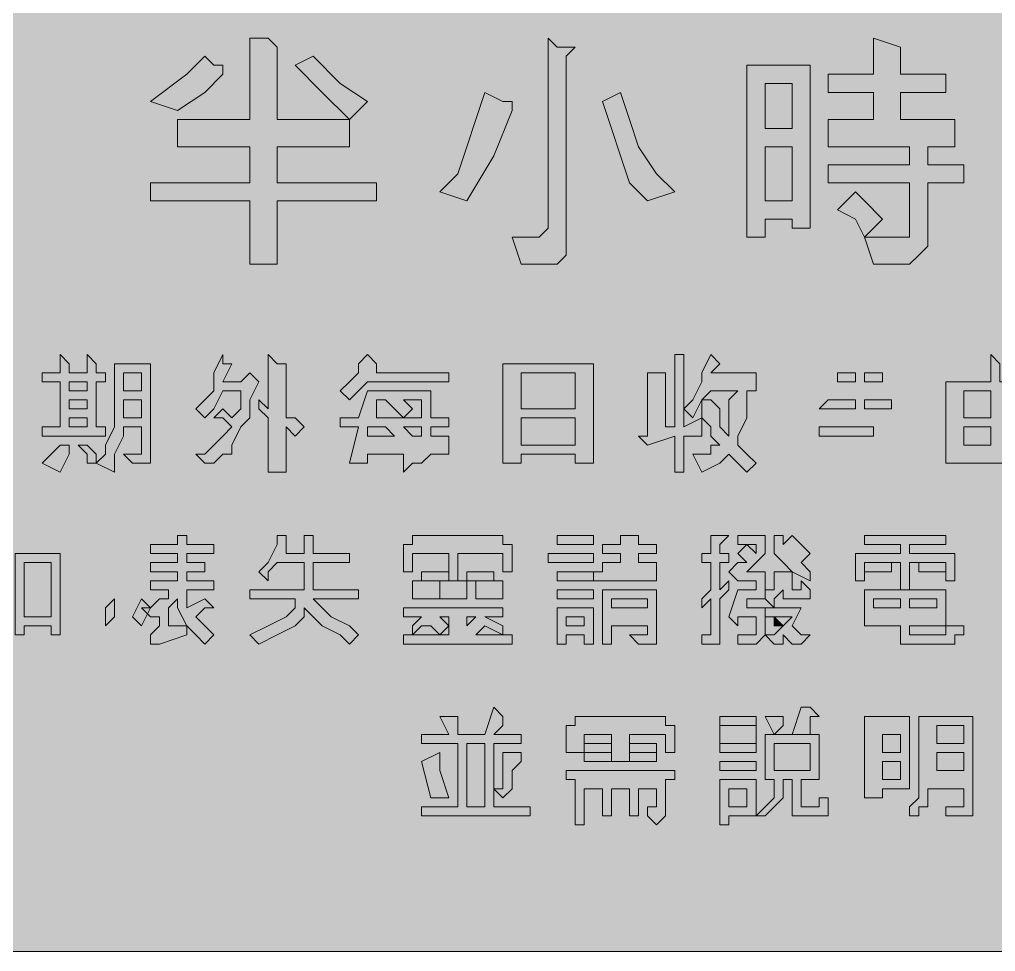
# Model space of a CAD drawing. Header units: metres. Extents: x 9 to 558, y 12 to 259.
# Drawn here: x 153.8 to 283.4, y 12.2 to 135.9 of the extents above; entities that cross this region are included whole.
import ezdxf

# ---------------------------------------------------------------- set-up
doc = ezdxf.new("R2010")
doc.units = ezdxf.units.M
doc.layers.add('FILL_BLACK_000000', color=7, linetype='Continuous', true_color=0x000000)
doc.layers.add('FILL_YELLOW_FFFF00', color=7, linetype='Continuous', true_color=0xffff00)

msp = doc.modelspace()

# ---------------------------------------------------------------- hatches: boundary and pattern name
at = {"layer": 'FILL_BLACK_000000', "true_color": 0x000000}
h = msp.add_hatch(color=7, dxfattribs=at)
h.dxf.hatch_style = 1
h.paths.add_polyline_path([(184.41, 133.44), (186.81, 133.44), (188.01, 132.24), (188.01, 122.64), (197.61, 122.64), (197.61, 119.04), (188.01, 119.04), (188.01, 114.24), (201.21, 114.24), (201.21, 111.84), (188.01, 111.84), (188.01, 103.44), (184.41, 103.44), (184.41, 111.84), (171.21, 111.84), (171.21, 114.24), (184.41, 114.24), (184.41, 119.04), (174.81, 119.04), (174.81, 122.64), (184.41, 122.64), (184.41, 133.44)])
h = msp.add_hatch(color=7, dxfattribs=at)
h.dxf.hatch_style = 1
h.paths.add_polyline_path([(226.41, 132.24), (227.61, 132.24), (226.41, 131.04), (226.41, 108.24), (226.41, 105.84), (226.41, 104.64), (225.21, 103.44), (222.81, 103.44), (220.41, 103.44), (219.21, 107.04), (221.61, 107.04), (222.81, 107.04), (224.01, 108.24), (224.01, 133.44), (225.21, 132.24), (226.41, 132.24)])
h = msp.add_hatch(color=7, dxfattribs=at)
h.dxf.hatch_style = 1
h.paths.add_polyline_path([(267.21, 126.24), (261.21, 126.24), (261.21, 128.64), (267.21, 128.64), (267.21, 133.44), (270.81, 132.24), (270.81, 131.04), (270.81, 128.64), (276.81, 128.64), (276.81, 126.24), (270.81, 126.24), (270.81, 122.64), (278.01, 122.64), (278.01, 119.04), (274.41, 119.04), (274.41, 116.64), (279.21, 116.64), (279.21, 114.24), (274.41, 114.24), (274.41, 107.04), (274.41, 105.84), (273.21, 104.64), (272.01, 103.44), (270.81, 103.44), (267.21, 103.44), (266.01, 107.04), (269.61, 107.04), (270.81, 107.04), (272.01, 107.04), (272.01, 108.24), (272.01, 114.24), (261.21, 114.24), (261.21, 116.64), (272.01, 116.64), (272.01, 119.04), (261.21, 119.04), (261.21, 122.64), (267.21, 122.64), (267.21, 126.24)])
h = msp.add_hatch(color=7, dxfattribs=at)
h.dxf.hatch_style = 1
h.paths.add_polyline_path([(180.81, 129.84), (180.81, 128.64), (178.41, 126.24), (174.81, 123.84), (171.21, 125.04), (176.01, 128.64), (178.41, 131.04), (179.61, 129.84), (180.81, 129.84)])
h = msp.add_hatch(color=7, dxfattribs=at)
h.dxf.hatch_style = 1
h.paths.add_polyline_path([(196.41, 127.44), (200.01, 125.04), (197.61, 122.64), (194.01, 126.24), (190.41, 129.84), (192.81, 131.04), (196.41, 127.44)])
h = msp.add_hatch(color=7, dxfattribs=at)
h.dxf.hatch_style = 1
h.paths.add_polyline_path([(256.41, 108.24), (256.41, 109.44), (252.81, 109.44), (252.81, 107.04), (250.41, 107.04), (250.41, 108.24), (250.41, 129.84), (258.81, 129.84), (258.81, 108.24), (256.41, 108.24)])
h.paths.add_polyline_path([(252.81, 127.44), (252.81, 121.44), (256.41, 121.44), (256.41, 127.44), (252.81, 127.44)], flags=16)
h.paths.add_polyline_path([(256.41, 119.04), (252.81, 119.04), (252.81, 111.84), (256.41, 111.84), (256.41, 119.04)], flags=16)
h = msp.add_hatch(color=7, dxfattribs=at)
h.dxf.hatch_style = 1
h.paths.add_polyline_path([(212.01, 115.44), (213.21, 119.04), (214.41, 122.64), (215.61, 126.24), (218.01, 125.04), (219.21, 125.04), (219.21, 123.84), (216.81, 117.84), (213.21, 111.84), (209.61, 113.04), (212.01, 115.44)])
h = msp.add_hatch(color=7, dxfattribs=at)
h.dxf.hatch_style = 1
h.paths.add_polyline_path([(234.81, 114.24), (233.61, 117.84), (232.41, 121.44), (231.21, 125.04), (233.61, 126.24), (234.81, 122.64), (236.01, 119.04), (238.41, 115.44), (240.81, 113.04), (237.21, 111.84), (234.81, 114.24)])
h = msp.add_hatch(color=7, dxfattribs=at)
h.dxf.hatch_style = 1
h.paths.add_polyline_path([(266.01, 111.84), (268.41, 109.44), (266.01, 107.04), (264.81, 109.44), (262.41, 110.64), (264.81, 113.04), (266.01, 111.84)])
h = msp.add_hatch(color=7, dxfattribs=at)
h.dxf.hatch_style = 1
h.paths.add_polyline_path([(160.41, 89.04), (162.81, 89.04), (162.81, 91.44), (164.01, 90.24), (164.01, 89.04), (165.21, 89.04), (165.21, 87.84), (164.01, 87.84), (164.01, 81.84), (165.21, 81.84), (165.21, 80.64), (156.81, 80.64), (156.81, 81.84), (159.21, 81.84), (159.21, 87.84), (156.81, 87.84), (156.81, 89.04), (159.21, 89.04), (159.21, 91.44), (160.41, 90.24), (160.41, 89.04)])
h.paths.add_polyline_path([(160.41, 84.24), (162.81, 84.24), (162.81, 85.44), (160.41, 85.44), (160.41, 84.24)], flags=16)
h.paths.add_polyline_path([(160.41, 83.04), (160.41, 81.84), (162.81, 81.84), (162.81, 83.04), (160.41, 83.04)], flags=16)
h.paths.add_polyline_path([(162.81, 87.84), (160.41, 87.84), (160.41, 86.64), (162.81, 86.64), (162.81, 87.84)], flags=16)
h = msp.add_hatch(color=7, dxfattribs=at)
h.dxf.hatch_style = 1
h.paths.add_polyline_path([(182.01, 90.24), (180.81, 87.84), (183.21, 87.84), (184.41, 89.04), (185.61, 87.84), (184.41, 85.44), (184.41, 83.04), (183.21, 81.84), (182.01, 79.44), (182.01, 78.24), (180.81, 78.24), (179.61, 77.04), (178.41, 77.04), (177.21, 78.24), (178.41, 78.24), (179.61, 79.44), (180.81, 80.64), (182.01, 81.84), (180.81, 83.04), (179.61, 83.04), (180.81, 84.24), (182.01, 83.04), (183.21, 84.24), (183.21, 86.64), (180.81, 86.64), (179.61, 84.24), (178.41, 83.04), (177.21, 84.24), (178.41, 85.44), (179.61, 86.64), (179.61, 89.04), (180.81, 91.44), (180.81, 90.24), (182.01, 90.24)])
h = msp.add_hatch(color=7, dxfattribs=at)
h.dxf.hatch_style = 1
h.paths.add_polyline_path([(189.21, 90.24), (189.21, 83.04), (190.41, 83.04), (191.61, 81.84), (190.41, 80.64), (189.21, 81.84), (189.21, 75.84), (186.81, 75.84), (186.81, 83.04), (185.61, 84.24), (185.61, 85.44), (186.81, 84.24), (186.81, 91.44), (188.01, 90.24), (189.21, 90.24)])
h = msp.add_hatch(color=7, dxfattribs=at)
h.dxf.hatch_style = 1
h.paths.add_polyline_path([(197.61, 87.84), (198.81, 89.04), (198.81, 90.24), (200.01, 91.44), (201.21, 90.24), (201.21, 89.04), (210.81, 89.04), (210.81, 87.84), (200.01, 87.84), (197.61, 85.44), (196.41, 86.64), (197.61, 87.84)])
h = msp.add_hatch(color=7, dxfattribs=at)
h.dxf.hatch_style = 1
h.paths.add_polyline_path([(237.21, 80.64), (237.21, 89.04), (238.41, 89.04), (239.61, 89.04), (239.61, 87.84), (239.61, 81.84), (240.81, 81.84), (240.81, 91.44), (242.01, 91.44), (242.01, 90.24), (242.01, 81.84), (244.41, 83.04), (244.41, 80.64), (242.01, 80.64), (242.01, 75.84), (240.81, 75.84), (240.81, 80.64), (237.21, 79.44), (236.01, 80.64), (237.21, 80.64)])
h = msp.add_hatch(color=7, dxfattribs=at)
h.dxf.hatch_style = 1
h.paths.add_polyline_path([(242.01, 84.24), (243.21, 85.44), (244.41, 87.84), (244.41, 89.04), (245.61, 91.44), (246.81, 90.24), (245.61, 89.04), (251.61, 89.04), (251.61, 86.64), (250.41, 86.64), (250.41, 85.44), (250.41, 83.04), (249.21, 80.64), (249.21, 79.44), (250.41, 78.24), (251.61, 77.04), (250.41, 75.84), (249.21, 77.04), (248.01, 78.24), (246.81, 77.04), (244.41, 75.84), (243.21, 78.24), (244.41, 78.24), (245.61, 78.24), (245.61, 79.44), (246.81, 79.44), (245.61, 80.64), (245.61, 81.84), (244.41, 83.04), (244.41, 85.44), (243.21, 83.04), (242.01, 84.24)])
h.paths.add_polyline_path([(245.61, 85.44), (246.81, 84.24), (246.81, 83.04), (246.81, 81.84), (248.01, 80.64), (248.01, 81.84), (248.01, 83.04), (248.01, 85.44), (249.21, 86.64), (245.61, 86.64), (244.41, 85.44), (245.61, 85.44)], flags=16)
h = msp.add_hatch(color=7, dxfattribs=at)
h.dxf.hatch_style = 1
h.paths.add_polyline_path([(290.01, 87.84), (290.01, 77.04), (287.61, 77.04), (279.21, 77.04), (276.81, 77.04), (276.81, 87.84), (282.81, 87.84), (282.81, 91.44), (284.01, 90.24), (284.01, 87.84), (290.01, 87.84)])
h.paths.add_polyline_path([(282.81, 83.04), (282.81, 86.64), (279.21, 86.64), (279.21, 83.04), (282.81, 83.04)], flags=16)
h.paths.add_polyline_path([(284.01, 83.04), (287.61, 83.04), (287.61, 86.64), (284.01, 86.64), (284.01, 83.04)], flags=16)
h.paths.add_polyline_path([(279.21, 81.84), (279.21, 79.44), (282.81, 79.44), (282.81, 81.84), (279.21, 81.84)], flags=16)
h.paths.add_polyline_path([(287.61, 81.84), (284.01, 81.84), (284.01, 79.44), (287.61, 79.44), (287.61, 81.84)], flags=16)
h = msp.add_hatch(color=7, dxfattribs=at)
h.dxf.hatch_style = 1
h.paths.add_polyline_path([(171.21, 77.04), (170.01, 77.04), (168.81, 77.04), (167.61, 78.24), (168.81, 78.24), (170.01, 78.24), (170.01, 81.84), (167.61, 81.84), (167.61, 80.64), (166.41, 78.24), (166.41, 77.04), (166.41, 75.84), (164.01, 77.04), (165.21, 78.24), (165.21, 79.44), (166.41, 81.84), (166.41, 84.24), (166.41, 90.24), (171.21, 90.24), (171.21, 78.24), (171.21, 77.04)])
h.paths.add_polyline_path([(167.61, 85.44), (167.61, 83.04), (170.01, 83.04), (170.01, 85.44), (167.61, 85.44)], flags=16)
h.paths.add_polyline_path([(170.01, 89.04), (167.61, 89.04), (167.61, 86.64), (170.01, 86.64), (170.01, 89.04)], flags=16)
h = msp.add_hatch(color=7, dxfattribs=at)
h.dxf.hatch_style = 1
h.paths.add_polyline_path([(230.01, 77.04), (227.61, 77.04), (227.61, 78.24), (220.41, 78.24), (220.41, 77.04), (218.01, 77.04), (218.01, 90.24), (230.01, 90.24), (230.01, 77.04)])
h.paths.add_polyline_path([(220.41, 83.04), (220.41, 79.44), (227.61, 79.44), (227.61, 83.04), (220.41, 83.04)], flags=16)
h.paths.add_polyline_path([(227.61, 89.04), (220.41, 89.04), (220.41, 84.24), (227.61, 84.24), (227.61, 89.04)], flags=16)
h = msp.add_hatch(color=7, dxfattribs=at)
h.dxf.hatch_style = 1
h.paths.add_polyline_path([(264.81, 89.04), (264.81, 87.84), (262.41, 87.84), (262.41, 89.04), (264.81, 89.04)])
h = msp.add_hatch(color=7, dxfattribs=at)
h.dxf.hatch_style = 1
h.paths.add_polyline_path([(268.41, 89.04), (268.41, 87.84), (266.01, 87.84), (266.01, 89.04), (268.41, 89.04)])
h = msp.add_hatch(color=7, dxfattribs=at)
h.dxf.hatch_style = 1
h.paths.add_polyline_path([(196.41, 83.04), (198.81, 83.04), (200.01, 86.64), (208.41, 86.64), (208.41, 83.04), (210.81, 83.04), (210.81, 81.84), (208.41, 81.84), (208.41, 80.64), (210.81, 80.64), (210.81, 78.24), (208.41, 78.24), (207.21, 77.04), (206.01, 77.04), (204.81, 75.84), (204.81, 78.24), (200.01, 78.24), (200.01, 77.04), (197.61, 77.04), (198.81, 81.84), (196.41, 81.84), (196.41, 83.04)])
h.paths.add_polyline_path([(207.21, 85.44), (204.81, 85.44), (206.01, 84.24), (204.81, 83.04), (207.21, 83.04), (207.21, 85.44)], flags=16)
h.paths.add_polyline_path([(203.61, 84.24), (202.41, 85.44), (201.21, 85.44), (201.21, 83.04), (204.81, 83.04), (203.61, 84.24)], flags=16)
h.paths.add_polyline_path([(207.21, 80.64), (207.21, 81.84), (204.81, 81.84), (206.01, 80.64), (207.21, 80.64)], flags=16)
h.paths.add_polyline_path([(200.01, 81.84), (200.01, 80.64), (203.61, 80.64), (202.41, 81.84), (200.01, 81.84)], flags=16)
h = msp.add_hatch(color=7, dxfattribs=at)
h.dxf.hatch_style = 1
h.paths.add_polyline_path([(261.21, 85.44), (264.81, 85.44), (264.81, 84.24), (260.01, 84.24), (261.21, 85.44)])
h = msp.add_hatch(color=7, dxfattribs=at)
h.dxf.hatch_style = 1
h.paths.add_polyline_path([(269.61, 85.44), (269.61, 84.24), (268.41, 84.24), (266.01, 84.24), (266.01, 85.44), (269.61, 85.44)])
h = msp.add_hatch(color=7, dxfattribs=at)
h.dxf.hatch_style = 1
h.paths.add_polyline_path([(260.01, 81.84), (267.21, 81.84), (267.21, 80.64), (260.01, 80.64), (260.01, 81.84)])
h = msp.add_hatch(color=7, dxfattribs=at)
h.dxf.hatch_style = 1
h.paths.add_polyline_path([(158.01, 78.24), (159.21, 79.44), (160.41, 79.44), (160.41, 78.24), (159.21, 75.84), (156.81, 77.04), (158.01, 78.24)])
h = msp.add_hatch(color=7, dxfattribs=at)
h.dxf.hatch_style = 1
h.paths.add_polyline_path([(164.01, 78.24), (164.01, 77.04), (162.81, 77.04), (162.81, 78.24), (161.61, 79.44), (162.81, 79.44), (164.01, 78.24)])
h = msp.add_hatch(color=7, dxfattribs=at)
h.dxf.hatch_style = 1
h.paths.add_polyline_path([(172.41, 53.04), (171.21, 53.04), (171.21, 54.24), (172.41, 55.44), (172.41, 56.64), (171.21, 56.64), (170.01, 57.84), (171.21, 57.84), (172.41, 59.04), (173.61, 59.04), (173.61, 60.24), (171.21, 60.24), (171.21, 61.44), (174.81, 61.44), (174.81, 62.64), (171.21, 62.64), (171.21, 63.84), (174.81, 63.84), (174.81, 65.04), (171.21, 65.04), (171.21, 66.24), (174.81, 66.24), (174.81, 67.44), (176.01, 67.44), (176.01, 66.24), (179.61, 66.24), (179.61, 65.04), (176.01, 65.04), (176.01, 63.84), (178.41, 63.84), (178.41, 62.64), (176.01, 62.64), (176.01, 61.44), (179.61, 61.44), (179.61, 60.24), (176.01, 60.24), (176.01, 59.04), (176.01, 57.84), (178.41, 59.04), (179.61, 57.84), (178.41, 57.84), (177.21, 56.64), (178.41, 55.44), (179.61, 54.24), (178.41, 53.04), (177.21, 54.24), (176.01, 55.44), (176.01, 54.24), (172.41, 53.04)])
h.paths.add_polyline_path([(174.81, 57.84), (174.81, 59.04), (173.61, 57.84), (173.61, 55.44), (176.01, 55.44), (174.81, 57.84)], flags=16)
h = msp.add_hatch(color=7, dxfattribs=at)
h.dxf.hatch_style = 1
h.paths.add_polyline_path([(191.61, 65.04), (191.61, 67.44), (192.81, 67.44), (192.81, 66.24), (192.81, 65.04), (197.61, 65.04), (197.61, 63.84), (192.81, 63.84), (192.81, 60.24), (198.81, 60.24), (198.81, 59.04), (192.81, 59.04), (194.01, 57.84), (195.21, 56.64), (197.61, 55.44), (198.81, 54.24), (197.61, 53.04), (196.41, 54.24), (194.01, 55.44), (192.81, 56.64), (191.61, 57.84), (191.61, 56.64), (190.41, 55.44), (188.01, 54.24), (185.61, 53.04), (184.41, 54.24), (186.81, 55.44), (189.21, 56.64), (190.41, 57.84), (190.41, 59.04), (184.41, 59.04), (184.41, 60.24), (191.61, 60.24), (191.61, 63.84), (188.01, 63.84), (186.81, 62.64), (186.81, 61.44), (185.61, 62.64), (186.81, 63.84), (188.01, 66.24), (188.01, 67.44), (189.21, 67.44), (189.21, 66.24), (189.21, 65.04), (191.61, 65.04)])
h = msp.add_hatch(color=7, dxfattribs=at)
h.dxf.hatch_style = 1
h.paths.add_polyline_path([(218.01, 67.44), (218.01, 66.24), (219.21, 66.24), (219.21, 62.64), (218.01, 62.64), (218.01, 65.04), (212.01, 65.04), (212.01, 61.44), (210.81, 61.44), (210.81, 65.04), (206.01, 65.04), (206.01, 62.64), (204.81, 62.64), (204.81, 66.24), (206.01, 66.24), (206.01, 67.44), (218.01, 67.44)])
h = msp.add_hatch(color=7, dxfattribs=at)
h.dxf.hatch_style = 1
h.paths.add_polyline_path([(230.01, 67.44), (230.01, 66.24), (225.21, 66.24), (225.21, 67.44), (230.01, 67.44)])
h = msp.add_hatch(color=7, dxfattribs=at)
h.dxf.hatch_style = 1
h.paths.add_polyline_path([(233.61, 63.84), (233.61, 65.04), (231.21, 65.04), (231.21, 66.24), (233.61, 66.24), (233.61, 67.44), (234.81, 67.44), (236.01, 67.44), (236.01, 66.24), (238.41, 66.24), (238.41, 65.04), (236.01, 65.04), (236.01, 63.84), (238.41, 63.84), (238.41, 62.64), (238.41, 61.44), (230.01, 61.44), (230.01, 62.64), (231.21, 62.64), (231.21, 63.84), (233.61, 63.84)])
h = msp.add_hatch(color=7, dxfattribs=at)
h.dxf.hatch_style = 1
h.paths.add_polyline_path([(246.81, 67.44), (248.01, 67.44), (246.81, 66.24), (246.81, 65.04), (248.01, 65.04), (248.01, 63.84), (246.81, 63.84), (246.81, 60.24), (248.01, 61.44), (248.01, 60.24), (246.81, 59.04), (246.81, 54.24), (246.81, 53.04), (245.61, 53.04), (244.41, 53.04), (244.41, 54.24), (245.61, 54.24), (245.61, 55.44), (245.61, 59.04), (244.41, 57.84), (244.41, 59.04), (245.61, 60.24), (245.61, 63.84), (244.41, 63.84), (244.41, 65.04), (245.61, 65.04), (245.61, 67.44), (246.81, 67.44)])
h = msp.add_hatch(color=7, dxfattribs=at)
h.dxf.hatch_style = 1
h.paths.add_polyline_path([(249.21, 67.44), (252.81, 67.44), (252.81, 66.24), (252.81, 65.04), (251.61, 63.84), (250.41, 62.64), (252.81, 62.64), (252.81, 59.04), (250.41, 59.04), (250.41, 57.84), (252.81, 57.84), (252.81, 55.44), (252.81, 54.24), (251.61, 53.04), (250.41, 53.04), (249.21, 53.04), (249.21, 54.24), (250.41, 54.24), (251.61, 54.24), (251.61, 55.44), (251.61, 56.64), (249.21, 56.64), (249.21, 55.44), (248.01, 56.64), (249.21, 60.24), (251.61, 60.24), (251.61, 61.44), (249.21, 61.44), (248.01, 62.64), (249.21, 63.84), (250.41, 63.84), (249.21, 65.04), (250.41, 66.24), (249.21, 66.24), (249.21, 67.44)])
h.paths.add_polyline_path([(251.61, 65.04), (251.61, 66.24), (250.41, 66.24), (251.61, 65.04)], flags=16)
h = msp.add_hatch(color=7, dxfattribs=at)
h.dxf.hatch_style = 1
h.paths.add_polyline_path([(257.61, 63.84), (258.81, 62.64), (258.81, 61.44), (256.41, 62.64), (255.21, 63.84), (254.01, 65.04), (254.01, 67.44), (255.21, 67.44), (255.21, 66.24), (256.41, 67.44), (257.61, 66.24), (258.81, 65.04), (257.61, 63.84)])
h = msp.add_hatch(color=7, dxfattribs=at)
h.dxf.hatch_style = 1
h.paths.add_polyline_path([(276.81, 67.44), (276.81, 66.24), (272.01, 66.24), (272.01, 65.04), (278.01, 65.04), (278.01, 61.44), (276.81, 61.44), (276.81, 63.84), (272.01, 63.84), (272.01, 60.24), (270.81, 60.24), (270.81, 63.84), (266.01, 63.84), (266.01, 61.44), (264.81, 61.44), (264.81, 65.04), (270.81, 65.04), (270.81, 66.24), (266.01, 66.24), (266.01, 67.44), (276.81, 67.44)])
h = msp.add_hatch(color=7, dxfattribs=at)
h.dxf.hatch_style = 1
h.paths.add_polyline_path([(159.21, 65.04), (159.21, 54.24), (158.01, 54.24), (158.01, 55.44), (154.41, 55.44), (154.41, 54.24), (153.21, 54.24), (153.21, 65.04), (159.21, 65.04)])
h.paths.add_polyline_path([(158.01, 63.84), (154.41, 63.84), (154.41, 56.64), (158.01, 56.64), (158.01, 63.84)], flags=16)
h = msp.add_hatch(color=7, dxfattribs=at)
h.dxf.hatch_style = 1
h.paths.add_polyline_path([(230.01, 65.04), (230.01, 63.84), (224.01, 63.84), (224.01, 65.04), (230.01, 65.04)])
h = msp.add_hatch(color=7, dxfattribs=at)
h.dxf.hatch_style = 1
h.paths.add_polyline_path([(269.61, 63.84), (269.61, 62.64), (266.01, 62.64), (266.01, 63.84), (269.61, 63.84)])
h = msp.add_hatch(color=7, dxfattribs=at)
h.dxf.hatch_style = 1
h.paths.add_polyline_path([(276.81, 63.84), (276.81, 62.64), (273.21, 62.64), (273.21, 63.84), (276.81, 63.84)])
h = msp.add_hatch(color=7, dxfattribs=at)
h.dxf.hatch_style = 1
h.paths.add_polyline_path([(210.81, 62.64), (210.81, 61.44), (207.21, 61.44), (207.21, 62.64), (210.81, 62.64)])
h = msp.add_hatch(color=7, dxfattribs=at)
h.dxf.hatch_style = 1
h.paths.add_polyline_path([(216.81, 62.64), (216.81, 61.44), (213.21, 61.44), (213.21, 62.64), (216.81, 62.64)])
h = msp.add_hatch(color=7, dxfattribs=at)
h.dxf.hatch_style = 1
h.paths.add_polyline_path([(230.01, 62.64), (230.01, 61.44), (225.21, 61.44), (225.21, 62.64), (230.01, 62.64)])
h = msp.add_hatch(color=7, dxfattribs=at)
h.dxf.hatch_style = 1
h.paths.add_polyline_path([(254.01, 57.84), (252.81, 59.04), (252.81, 60.24), (254.01, 60.24), (254.01, 61.44), (254.01, 62.64), (256.41, 62.64), (256.41, 60.24), (257.61, 60.24), (257.61, 61.44), (258.81, 60.24), (258.81, 59.04), (257.61, 59.04), (256.41, 59.04), (255.21, 59.04), (255.21, 60.24), (254.01, 59.04), (254.01, 57.84)])
h = msp.add_hatch(color=7, dxfattribs=at)
h.dxf.hatch_style = 1
h.paths.add_polyline_path([(209.61, 61.44), (209.61, 59.04), (206.01, 59.04), (206.01, 61.44), (209.61, 61.44)])
h = msp.add_hatch(color=7, dxfattribs=at)
h.dxf.hatch_style = 1
h.paths.add_polyline_path([(213.21, 61.44), (213.21, 59.04), (209.61, 59.04), (209.61, 61.44), (213.21, 61.44)])
h = msp.add_hatch(color=7, dxfattribs=at)
h.dxf.hatch_style = 1
h.paths.add_polyline_path([(218.01, 61.44), (218.01, 59.04), (214.41, 59.04), (214.41, 61.44), (218.01, 61.44)])
h = msp.add_hatch(color=7, dxfattribs=at)
h.dxf.hatch_style = 1
h.paths.add_polyline_path([(230.01, 60.24), (230.01, 59.04), (225.21, 59.04), (225.21, 60.24), (230.01, 60.24)])
h = msp.add_hatch(color=7, dxfattribs=at)
h.dxf.hatch_style = 1
h.paths.add_polyline_path([(238.41, 60.24), (238.41, 54.24), (238.41, 53.04), (237.21, 53.04), (236.01, 53.04), (234.81, 54.24), (236.01, 54.24), (237.21, 54.24), (237.21, 55.44), (232.41, 55.44), (232.41, 53.04), (231.21, 53.04), (231.21, 60.24), (238.41, 60.24)])
h.paths.add_polyline_path([(237.21, 59.04), (232.41, 59.04), (232.41, 57.84), (237.21, 57.84), (237.21, 59.04)], flags=16)
h = msp.add_hatch(color=7, dxfattribs=at)
h.dxf.hatch_style = 1
h.paths.add_polyline_path([(278.01, 54.24), (278.01, 53.04), (276.81, 53.04), (272.01, 53.04), (270.81, 53.04), (270.81, 54.24), (270.81, 55.44), (266.01, 55.44), (266.01, 60.24), (276.81, 60.24), (276.81, 55.44), (278.01, 55.44), (279.21, 55.44), (279.21, 54.24), (278.01, 54.24)])
h.paths.add_polyline_path([(272.01, 55.44), (272.01, 54.24), (273.21, 54.24), (276.81, 54.24), (276.81, 55.44), (272.01, 55.44)], flags=16)
h.paths.add_polyline_path([(272.01, 59.04), (272.01, 57.84), (275.61, 57.84), (275.61, 59.04), (272.01, 59.04)], flags=16)
h.paths.add_polyline_path([(270.81, 59.04), (267.21, 59.04), (267.21, 57.84), (270.81, 57.84), (270.81, 59.04)], flags=16)
h = msp.add_hatch(color=7, dxfattribs=at)
h.dxf.hatch_style = 1
h.paths.add_polyline_path([(166.41, 57.84), (166.41, 56.64), (165.21, 55.44), (165.21, 56.64), (165.21, 57.84), (166.41, 59.04), (166.41, 57.84)])
h = msp.add_hatch(color=7, dxfattribs=at)
h.dxf.hatch_style = 1
h.paths.add_polyline_path([(170.01, 59.04), (171.21, 57.84), (170.01, 55.44), (168.81, 56.64), (170.01, 59.04)])
h = msp.add_hatch(color=7, dxfattribs=at)
h.dxf.hatch_style = 1
h.paths.add_polyline_path([(215.61, 56.64), (218.01, 55.44), (218.01, 54.24), (219.21, 54.24), (219.21, 53.04), (204.81, 53.04), (204.81, 54.24), (206.01, 54.24), (206.01, 55.44), (207.21, 56.64), (204.81, 56.64), (204.81, 57.84), (218.01, 57.84), (218.01, 56.64), (216.81, 56.64), (215.61, 56.64)])
h.paths.add_polyline_path([(215.61, 55.44), (214.41, 54.24), (218.01, 54.24), (215.61, 55.44)], flags=16)
h.paths.add_polyline_path([(209.61, 54.24), (208.41, 55.44), (207.21, 55.44), (206.01, 54.24), (209.61, 54.24)], flags=16)
h.paths.add_polyline_path([(210.81, 54.24), (210.81, 55.44), (209.61, 54.24), (210.81, 54.24)], flags=16)
h.paths.add_polyline_path([(210.81, 56.64), (209.61, 56.64), (210.81, 55.44), (210.81, 56.64)], flags=16)
h.paths.add_polyline_path([(213.21, 55.44), (214.41, 56.64), (213.21, 56.64), (213.21, 55.44)], flags=16)
h = msp.add_hatch(color=7, dxfattribs=at)
h.dxf.hatch_style = 1
h.paths.add_polyline_path([(230.01, 57.84), (230.01, 53.04), (228.81, 53.04), (228.81, 54.24), (226.41, 54.24), (226.41, 53.04), (225.21, 53.04), (225.21, 57.84), (230.01, 57.84)])
h.paths.add_polyline_path([(228.81, 56.64), (226.41, 56.64), (226.41, 55.44), (228.81, 55.44), (228.81, 56.64)], flags=16)
h = msp.add_hatch(color=7, dxfattribs=at)
h.dxf.hatch_style = 1
h.paths.add_polyline_path([(256.41, 55.44), (257.61, 54.24), (258.81, 54.24), (257.61, 53.04), (256.41, 53.04), (255.21, 54.24), (255.21, 53.04), (254.01, 53.04), (252.81, 54.24), (254.01, 54.24), (255.21, 55.44), (256.41, 56.64), (254.01, 56.64), (252.81, 56.64), (252.81, 57.84), (257.61, 57.84), (256.41, 55.44)])
h = msp.add_hatch(color=7, dxfattribs=at)
h.dxf.hatch_style = 1
h.paths.add_polyline_path([(254.01, 56.64), (255.21, 55.44), (254.01, 55.44), (254.01, 56.64)])
h = msp.add_hatch(color=7, dxfattribs=at)
h.dxf.hatch_style = 1
h.paths.add_polyline_path([(209.61, 43.44), (210.81, 43.44), (212.01, 43.44), (212.01, 42.24), (212.01, 41.04), (215.61, 41.04), (216.81, 44.64), (218.01, 43.44), (218.01, 42.24), (216.81, 41.04), (220.41, 41.04), (220.41, 39.84), (216.81, 39.84), (216.81, 31.44), (221.61, 31.44), (221.61, 30.24), (207.21, 30.24), (207.21, 31.44), (212.01, 31.44), (212.01, 39.84), (207.21, 39.84), (207.21, 41.04), (210.81, 41.04), (209.61, 43.44)])
h.paths.add_polyline_path([(215.61, 39.84), (213.21, 39.84), (213.21, 31.44), (215.61, 31.44), (215.61, 39.84)], flags=16)
h = msp.add_hatch(color=7, dxfattribs=at)
h.dxf.hatch_style = 1
h.paths.add_polyline_path([(257.61, 44.64), (258.81, 44.64), (260.01, 43.44), (258.81, 43.44), (258.81, 41.04), (256.41, 41.04), (257.61, 44.64)])
h = msp.add_hatch(color=7, dxfattribs=at)
h.dxf.hatch_style = 1
h.paths.add_polyline_path([(239.61, 43.44), (239.61, 42.24), (240.81, 42.24), (240.81, 38.64), (239.61, 38.64), (239.61, 41.04), (234.81, 41.04), (234.81, 37.44), (232.41, 37.44), (232.41, 41.04), (228.81, 41.04), (228.81, 38.64), (226.41, 38.64), (226.41, 42.24), (227.61, 42.24), (227.61, 43.44), (239.61, 43.44)])
h = msp.add_hatch(color=7, dxfattribs=at)
h.dxf.hatch_style = 1
h.paths.add_polyline_path([(251.61, 43.44), (251.61, 42.24), (246.81, 42.24), (246.81, 43.44), (251.61, 43.44)])
h = msp.add_hatch(color=7, dxfattribs=at)
h.dxf.hatch_style = 1
h.paths.add_polyline_path([(252.81, 43.44), (254.01, 43.44), (255.21, 43.44), (255.21, 42.24), (254.01, 41.04), (252.81, 43.44)])
h = msp.add_hatch(color=7, dxfattribs=at)
h.dxf.hatch_style = 1
h.paths.add_polyline_path([(270.81, 33.84), (268.41, 33.84), (268.41, 32.64), (266.01, 32.64), (266.01, 43.44), (272.01, 43.44), (272.01, 33.84), (270.81, 33.84)])
h.paths.add_polyline_path([(268.41, 41.04), (268.41, 38.64), (270.81, 38.64), (270.81, 41.04), (268.41, 41.04)], flags=16)
h.paths.add_polyline_path([(270.81, 37.44), (268.41, 37.44), (268.41, 35.04), (270.81, 35.04), (270.81, 37.44)], flags=16)
h = msp.add_hatch(color=7, dxfattribs=at)
h.dxf.hatch_style = 1
h.paths.add_polyline_path([(280.41, 30.24), (279.21, 30.24), (276.81, 30.24), (276.81, 31.44), (278.01, 31.44), (279.21, 31.44), (279.21, 32.64), (279.21, 33.84), (274.41, 33.84), (274.41, 32.64), (274.41, 31.44), (273.21, 31.44), (273.21, 30.24), (272.01, 30.24), (272.01, 31.44), (273.21, 32.64), (273.21, 35.04), (273.21, 36.24), (273.21, 43.44), (280.41, 43.44), (280.41, 31.44), (280.41, 30.24)])
h.paths.add_polyline_path([(275.61, 42.24), (275.61, 39.84), (279.21, 39.84), (279.21, 42.24), (275.61, 42.24)], flags=16)
h.paths.add_polyline_path([(279.21, 38.64), (275.61, 38.64), (275.61, 36.24), (279.21, 36.24), (279.21, 38.64)], flags=16)
h = msp.add_hatch(color=7, dxfattribs=at)
h.dxf.hatch_style = 1
h.paths.add_polyline_path([(251.61, 42.24), (251.61, 39.84), (246.81, 39.84), (246.81, 42.24), (251.61, 42.24)])
h = msp.add_hatch(color=7, dxfattribs=at)
h.dxf.hatch_style = 1
h.paths.add_polyline_path([(260.01, 41.04), (260.01, 35.04), (257.61, 35.04), (257.61, 32.64), (257.61, 31.44), (258.81, 31.44), (260.01, 31.44), (260.01, 32.64), (261.21, 32.64), (261.21, 31.44), (261.21, 30.24), (260.01, 30.24), (258.81, 30.24), (257.61, 30.24), (256.41, 30.24), (256.41, 31.44), (256.41, 32.64), (256.41, 35.04), (255.21, 35.04), (255.21, 33.84), (255.21, 32.64), (254.01, 31.44), (252.81, 30.24), (251.61, 30.24), (252.81, 31.44), (254.01, 32.64), (254.01, 33.84), (254.01, 35.04), (252.81, 35.04), (252.81, 41.04), (260.01, 41.04)])
h.paths.add_polyline_path([(258.81, 39.84), (254.01, 39.84), (254.01, 36.24), (258.81, 36.24), (258.81, 39.84)], flags=16)
h = msp.add_hatch(color=7, dxfattribs=at)
h.dxf.hatch_style = 1
h.paths.add_polyline_path([(232.41, 39.84), (232.41, 38.64), (228.81, 38.64), (228.81, 39.84), (232.41, 39.84)])
h = msp.add_hatch(color=7, dxfattribs=at)
h.dxf.hatch_style = 1
h.paths.add_polyline_path([(238.41, 39.84), (238.41, 38.64), (234.81, 38.64), (234.81, 39.84), (238.41, 39.84)])
h = msp.add_hatch(color=7, dxfattribs=at)
h.dxf.hatch_style = 1
h.paths.add_polyline_path([(251.61, 39.84), (251.61, 38.64), (246.81, 38.64), (246.81, 39.84), (251.61, 39.84)])
h = msp.add_hatch(color=7, dxfattribs=at)
h.dxf.hatch_style = 1
h.paths.add_polyline_path([(209.61, 36.24), (210.81, 32.64), (208.41, 32.64), (207.21, 37.44), (209.61, 38.64), (209.61, 36.24)])
h = msp.add_hatch(color=7, dxfattribs=at)
h.dxf.hatch_style = 1
h.paths.add_polyline_path([(218.01, 33.84), (218.01, 35.04), (218.01, 36.24), (218.01, 38.64), (220.41, 38.64), (220.41, 37.44), (219.21, 36.24), (219.21, 35.04), (219.21, 33.84), (218.01, 32.64), (216.81, 33.84), (218.01, 33.84)])
h = msp.add_hatch(color=7, dxfattribs=at)
h.dxf.hatch_style = 1
h.paths.add_polyline_path([(232.41, 38.64), (232.41, 37.44), (228.81, 37.44), (228.81, 38.64), (232.41, 38.64)])
h = msp.add_hatch(color=7, dxfattribs=at)
h.dxf.hatch_style = 1
h.paths.add_polyline_path([(238.41, 38.64), (238.41, 37.44), (234.81, 37.44), (234.81, 38.64), (238.41, 38.64)])
h = msp.add_hatch(color=7, dxfattribs=at)
h.dxf.hatch_style = 1
h.paths.add_polyline_path([(251.61, 37.44), (251.61, 36.24), (246.81, 36.24), (246.81, 37.44), (251.61, 37.44)])
h = msp.add_hatch(color=7, dxfattribs=at)
h.dxf.hatch_style = 1
h.paths.add_polyline_path([(226.41, 36.24), (240.81, 36.24), (240.81, 35.04), (239.61, 35.04), (239.61, 31.44), (239.61, 30.24), (238.41, 29.04), (237.21, 30.24), (237.21, 31.44), (238.41, 31.44), (238.41, 33.84), (236.01, 33.84), (236.01, 30.24), (234.81, 30.24), (234.81, 33.84), (232.41, 33.84), (232.41, 30.24), (231.21, 30.24), (231.21, 33.84), (228.81, 33.84), (228.81, 29.04), (227.61, 29.04), (227.61, 35.04), (226.41, 35.04), (226.41, 36.24)])
h = msp.add_hatch(color=7, dxfattribs=at)
h.dxf.hatch_style = 1
h.paths.add_polyline_path([(251.61, 35.04), (251.61, 30.24), (250.41, 30.24), (248.01, 30.24), (248.01, 29.04), (246.81, 29.04), (246.81, 35.04), (251.61, 35.04)])
h.paths.add_polyline_path([(250.41, 33.84), (248.01, 33.84), (248.01, 31.44), (250.41, 31.44), (250.41, 33.84)], flags=16)
at = {"layer": 'FILL_YELLOW_FFFF00', "true_color": 0xffff00}
h = msp.add_hatch(color=7, dxfattribs=at)
h.dxf.hatch_style = 1
h.paths.add_polyline_path([(552.02, 259.42), (553.41, 259.29), (554.8, 258.93), (556.41, 258.24), (557.1, 256.63), (557.46, 255.24), (557.59, 253.85), (557.61, 252.24), (557.61, 19.44), (557.61, 15.84), (557.01, 15.09), (556.6, 14.32), (556.41, 13.44), (554.8, 12.75), (553.41, 12.39), (552.02, 12.26), (550.41, 12.24), (16.41, 12.24), (14.01, 12.24), (13.13, 12.43), (12.36, 12.84), (11.61, 13.44), (10.22, 15.05), (9.8, 15.76), (9.51, 16.44), (9.25, 17.83), (9.21, 19.44), (9.21, 252.24), (9.21, 255.84), (9.61, 255.89), (9.92, 256.05), (10.41, 256.59), (10.9, 257.36), (11.61, 258.24), (12.36, 258.84), (13.13, 259.25), (14.01, 259.44), (16.41, 259.44), (550.41, 259.44), (552.02, 259.42)])

# ---------------------------------------------------------------- linework, layer by layer
at = {"layer": 'FILL_BLACK_000000', "lineweight": 0, "true_color": 0x000000}
for points in [[(184.41, 133.44), (186.81, 133.44), (188.01, 132.24), (188.01, 122.64), (197.61, 122.64), (197.61, 119.04), (188.01, 119.04), (188.01, 114.24), (201.21, 114.24), (201.21, 111.84), (188.01, 111.84), (188.01, 103.44), (184.41, 103.44), (184.41, 111.84), (171.21, 111.84), (171.21, 114.24), (184.41, 114.24), (184.41, 119.04), (174.81, 119.04), (174.81, 122.64), (184.41, 122.64)], [(226.41, 132.24), (227.61, 132.24), (226.41, 131.04), (226.41, 108.24), (226.41, 105.84), (226.41, 104.64), (225.21, 103.44), (222.81, 103.44), (220.41, 103.44), (219.21, 107.04), (221.61, 107.04), (222.81, 107.04), (224.01, 108.24), (224.01, 133.44), (225.21, 132.24)], [(267.21, 126.24), (261.21, 126.24), (261.21, 128.64), (267.21, 128.64), (267.21, 133.44), (270.81, 132.24), (270.81, 131.04), (270.81, 128.64), (276.81, 128.64), (276.81, 126.24), (270.81, 126.24), (270.81, 122.64), (278.01, 122.64), (278.01, 119.04), (274.41, 119.04), (274.41, 116.64), (279.21, 116.64), (279.21, 114.24), (274.41, 114.24), (274.41, 107.04), (274.41, 105.84), (273.21, 104.64), (272.01, 103.44), (270.81, 103.44), (267.21, 103.44), (266.01, 107.04), (269.61, 107.04), (270.81, 107.04), (272.01, 107.04), (272.01, 108.24), (272.01, 114.24), (261.21, 114.24), (261.21, 116.64), (272.01, 116.64), (272.01, 119.04), (261.21, 119.04), (261.21, 122.64), (267.21, 122.64)], [(180.81, 129.84), (180.81, 128.64), (178.41, 126.24), (174.81, 123.84), (171.21, 125.04), (176.01, 128.64), (178.41, 131.04), (179.61, 129.84)], [(196.41, 127.44), (200.01, 125.04), (197.61, 122.64), (194.01, 126.24), (190.41, 129.84), (192.81, 131.04)], [(256.41, 108.24), (256.41, 109.44), (252.81, 109.44), (252.81, 107.04), (250.41, 107.04), (250.41, 108.24), (250.41, 129.84), (258.81, 129.84), (258.81, 108.24)], [(252.81, 127.44), (252.81, 121.44), (256.41, 121.44), (256.41, 127.44)], [(212.01, 115.44), (213.21, 119.04), (214.41, 122.64), (215.61, 126.24), (218.01, 125.04), (219.21, 125.04), (219.21, 123.84), (216.81, 117.84), (213.21, 111.84), (209.61, 113.04)], [(234.81, 114.24), (233.61, 117.84), (232.41, 121.44), (231.21, 125.04), (233.61, 126.24), (234.81, 122.64), (236.01, 119.04), (238.41, 115.44), (240.81, 113.04), (237.21, 111.84)], [(256.41, 119.04), (252.81, 119.04), (252.81, 111.84), (256.41, 111.84)], [(266.01, 111.84), (268.41, 109.44), (266.01, 107.04), (264.81, 109.44), (262.41, 110.64), (264.81, 113.04)], [(160.41, 89.04), (162.81, 89.04), (162.81, 91.44), (164.01, 90.24), (164.01, 89.04), (165.21, 89.04), (165.21, 87.84), (164.01, 87.84), (164.01, 81.84), (165.21, 81.84), (165.21, 80.64), (156.81, 80.64), (156.81, 81.84), (159.21, 81.84), (159.21, 87.84), (156.81, 87.84), (156.81, 89.04), (159.21, 89.04), (159.21, 91.44), (160.41, 90.24)], [(182.01, 90.24), (180.81, 87.84), (183.21, 87.84), (184.41, 89.04), (185.61, 87.84), (184.41, 85.44), (184.41, 83.04), (183.21, 81.84), (182.01, 79.44), (182.01, 78.24), (180.81, 78.24), (179.61, 77.04), (178.41, 77.04), (177.21, 78.24), (178.41, 78.24), (179.61, 79.44), (180.81, 80.64), (182.01, 81.84), (180.81, 83.04), (179.61, 83.04), (180.81, 84.24), (182.01, 83.04), (183.21, 84.24), (183.21, 86.64), (180.81, 86.64), (179.61, 84.24), (178.41, 83.04), (177.21, 84.24), (178.41, 85.44), (179.61, 86.64), (179.61, 89.04), (180.81, 91.44), (180.81, 90.24)], [(189.21, 90.24), (189.21, 83.04), (190.41, 83.04), (191.61, 81.84), (190.41, 80.64), (189.21, 81.84), (189.21, 75.84), (186.81, 75.84), (186.81, 83.04), (185.61, 84.24), (185.61, 85.44), (186.81, 84.24), (186.81, 91.44), (188.01, 90.24)], [(197.61, 87.84), (198.81, 89.04), (198.81, 90.24), (200.01, 91.44), (201.21, 90.24), (201.21, 89.04), (210.81, 89.04), (210.81, 87.84), (200.01, 87.84), (197.61, 85.44), (196.41, 86.64)], [(237.21, 80.64), (237.21, 89.04), (238.41, 89.04), (239.61, 89.04), (239.61, 87.84), (239.61, 81.84), (240.81, 81.84), (240.81, 91.44), (242.01, 91.44), (242.01, 90.24), (242.01, 81.84), (244.41, 83.04), (244.41, 80.64), (242.01, 80.64), (242.01, 75.84), (240.81, 75.84), (240.81, 80.64), (237.21, 79.44), (236.01, 80.64)], [(242.01, 84.24), (243.21, 85.44), (244.41, 87.84), (244.41, 89.04), (245.61, 91.44), (246.81, 90.24), (245.61, 89.04), (251.61, 89.04), (251.61, 86.64), (250.41, 86.64), (250.41, 85.44), (250.41, 83.04), (249.21, 80.64), (249.21, 79.44), (250.41, 78.24), (251.61, 77.04), (250.41, 75.84), (249.21, 77.04), (248.01, 78.24), (246.81, 77.04), (244.41, 75.84), (243.21, 78.24), (244.41, 78.24), (245.61, 78.24), (245.61, 79.44), (246.81, 79.44), (245.61, 80.64), (245.61, 81.84), (244.41, 83.04), (244.41, 85.44), (243.21, 83.04)], [(290.01, 87.84), (290.01, 77.04), (287.61, 77.04), (279.21, 77.04), (276.81, 77.04), (276.81, 87.84), (282.81, 87.84), (282.81, 91.44), (284.01, 90.24), (284.01, 87.84)], [(171.21, 77.04), (170.01, 77.04), (168.81, 77.04), (167.61, 78.24), (168.81, 78.24), (170.01, 78.24), (170.01, 81.84), (167.61, 81.84), (167.61, 80.64), (166.41, 78.24), (166.41, 77.04), (166.41, 75.84), (164.01, 77.04), (165.21, 78.24), (165.21, 79.44), (166.41, 81.84), (166.41, 84.24), (166.41, 90.24), (171.21, 90.24), (171.21, 78.24)], [(230.01, 77.04), (227.61, 77.04), (227.61, 78.24), (220.41, 78.24), (220.41, 77.04), (218.01, 77.04), (218.01, 90.24), (230.01, 90.24)], [(170.01, 89.04), (167.61, 89.04), (167.61, 86.64), (170.01, 86.64)], [(227.61, 89.04), (220.41, 89.04), (220.41, 84.24), (227.61, 84.24)], [(264.81, 89.04), (264.81, 87.84), (262.41, 87.84), (262.41, 89.04)], [(268.41, 89.04), (268.41, 87.84), (266.01, 87.84), (266.01, 89.04)], [(162.81, 87.84), (160.41, 87.84), (160.41, 86.64), (162.81, 86.64)], [(196.41, 83.04), (198.81, 83.04), (200.01, 86.64), (208.41, 86.64), (208.41, 83.04), (210.81, 83.04), (210.81, 81.84), (208.41, 81.84), (208.41, 80.64), (210.81, 80.64), (210.81, 78.24), (208.41, 78.24), (207.21, 77.04), (206.01, 77.04), (204.81, 75.84), (204.81, 78.24), (200.01, 78.24), (200.01, 77.04), (197.61, 77.04), (198.81, 81.84), (196.41, 81.84)], [(245.61, 85.44), (246.81, 84.24), (246.81, 83.04), (246.81, 81.84), (248.01, 80.64), (248.01, 81.84), (248.01, 83.04), (248.01, 85.44), (249.21, 86.64), (245.61, 86.64), (244.41, 85.44)], [(282.81, 83.04), (282.81, 86.64), (279.21, 86.64), (279.21, 83.04)], [(160.41, 84.24), (162.81, 84.24), (162.81, 85.44), (160.41, 85.44)], [(167.61, 85.44), (167.61, 83.04), (170.01, 83.04), (170.01, 85.44)], [(203.61, 84.24), (202.41, 85.44), (201.21, 85.44), (201.21, 83.04), (204.81, 83.04)], [(207.21, 85.44), (204.81, 85.44), (206.01, 84.24), (204.81, 83.04), (207.21, 83.04)], [(261.21, 85.44), (264.81, 85.44), (264.81, 84.24), (260.01, 84.24)], [(269.61, 85.44), (269.61, 84.24), (268.41, 84.24), (266.01, 84.24), (266.01, 85.44)], [(160.41, 83.04), (160.41, 81.84), (162.81, 81.84), (162.81, 83.04)], [(220.41, 83.04), (220.41, 79.44), (227.61, 79.44), (227.61, 83.04)], [(200.01, 81.84), (200.01, 80.64), (203.61, 80.64), (202.41, 81.84)], [(207.21, 80.64), (207.21, 81.84), (204.81, 81.84), (206.01, 80.64)], [(260.01, 81.84), (267.21, 81.84), (267.21, 80.64), (260.01, 80.64)], [(279.21, 81.84), (279.21, 79.44), (282.81, 79.44), (282.81, 81.84)], [(158.01, 78.24), (159.21, 79.44), (160.41, 79.44), (160.41, 78.24), (159.21, 75.84), (156.81, 77.04)], [(164.01, 78.24), (164.01, 77.04), (162.81, 77.04), (162.81, 78.24), (161.61, 79.44), (162.81, 79.44)], [(172.41, 53.04), (171.21, 53.04), (171.21, 54.24), (172.41, 55.44), (172.41, 56.64), (171.21, 56.64), (170.01, 57.84), (171.21, 57.84), (172.41, 59.04), (173.61, 59.04), (173.61, 60.24), (171.21, 60.24), (171.21, 61.44), (174.81, 61.44), (174.81, 62.64), (171.21, 62.64), (171.21, 63.84), (174.81, 63.84), (174.81, 65.04), (171.21, 65.04), (171.21, 66.24), (174.81, 66.24), (174.81, 67.44), (176.01, 67.44), (176.01, 66.24), (179.61, 66.24), (179.61, 65.04), (176.01, 65.04), (176.01, 63.84), (178.41, 63.84), (178.41, 62.64), (176.01, 62.64), (176.01, 61.44), (179.61, 61.44), (179.61, 60.24), (176.01, 60.24), (176.01, 59.04), (176.01, 57.84), (178.41, 59.04), (179.61, 57.84), (178.41, 57.84), (177.21, 56.64), (178.41, 55.44), (179.61, 54.24), (178.41, 53.04), (177.21, 54.24), (176.01, 55.44), (176.01, 54.24)], [(191.61, 65.04), (191.61, 67.44), (192.81, 67.44), (192.81, 66.24), (192.81, 65.04), (197.61, 65.04), (197.61, 63.84), (192.81, 63.84), (192.81, 60.24), (198.81, 60.24), (198.81, 59.04), (192.81, 59.04), (194.01, 57.84), (195.21, 56.64), (197.61, 55.44), (198.81, 54.24), (197.61, 53.04), (196.41, 54.24), (194.01, 55.44), (192.81, 56.64), (191.61, 57.84), (191.61, 56.64), (190.41, 55.44), (188.01, 54.24), (185.61, 53.04), (184.41, 54.24), (186.81, 55.44), (189.21, 56.64), (190.41, 57.84), (190.41, 59.04), (184.41, 59.04), (184.41, 60.24), (191.61, 60.24), (191.61, 63.84), (188.01, 63.84), (186.81, 62.64), (186.81, 61.44), (185.61, 62.64), (186.81, 63.84), (188.01, 66.24), (188.01, 67.44), (189.21, 67.44), (189.21, 66.24), (189.21, 65.04)], [(218.01, 67.44), (218.01, 66.24), (219.21, 66.24), (219.21, 62.64), (218.01, 62.64), (218.01, 65.04), (212.01, 65.04), (212.01, 61.44), (210.81, 61.44), (210.81, 65.04), (206.01, 65.04), (206.01, 62.64), (204.81, 62.64), (204.81, 66.24), (206.01, 66.24), (206.01, 67.44)], [(230.01, 67.44), (230.01, 66.24), (225.21, 66.24), (225.21, 67.44)], [(233.61, 63.84), (233.61, 65.04), (231.21, 65.04), (231.21, 66.24), (233.61, 66.24), (233.61, 67.44), (234.81, 67.44), (236.01, 67.44), (236.01, 66.24), (238.41, 66.24), (238.41, 65.04), (236.01, 65.04), (236.01, 63.84), (238.41, 63.84), (238.41, 62.64), (238.41, 61.44), (230.01, 61.44), (230.01, 62.64), (231.21, 62.64), (231.21, 63.84)], [(246.81, 67.44), (248.01, 67.44), (246.81, 66.24), (246.81, 65.04), (248.01, 65.04), (248.01, 63.84), (246.81, 63.84), (246.81, 60.24), (248.01, 61.44), (248.01, 60.24), (246.81, 59.04), (246.81, 54.24), (246.81, 53.04), (245.61, 53.04), (244.41, 53.04), (244.41, 54.24), (245.61, 54.24), (245.61, 55.44), (245.61, 59.04), (244.41, 57.84), (244.41, 59.04), (245.61, 60.24), (245.61, 63.84), (244.41, 63.84), (244.41, 65.04), (245.61, 65.04), (245.61, 67.44)], [(249.21, 67.44), (252.81, 67.44), (252.81, 66.24), (252.81, 65.04), (251.61, 63.84), (250.41, 62.64), (252.81, 62.64), (252.81, 59.04), (250.41, 59.04), (250.41, 57.84), (252.81, 57.84), (252.81, 55.44), (252.81, 54.24), (251.61, 53.04), (250.41, 53.04), (249.21, 53.04), (249.21, 54.24), (250.41, 54.24), (251.61, 54.24), (251.61, 55.44), (251.61, 56.64), (249.21, 56.64), (249.21, 55.44), (248.01, 56.64), (249.21, 60.24), (251.61, 60.24), (251.61, 61.44), (249.21, 61.44), (248.01, 62.64), (249.21, 63.84), (250.41, 63.84), (249.21, 65.04), (250.41, 66.24), (249.21, 66.24)], [(257.61, 63.84), (258.81, 62.64), (258.81, 61.44), (256.41, 62.64), (255.21, 63.84), (254.01, 65.04), (254.01, 67.44), (255.21, 67.44), (255.21, 66.24), (256.41, 67.44), (257.61, 66.24), (258.81, 65.04)], [(276.81, 67.44), (276.81, 66.24), (272.01, 66.24), (272.01, 65.04), (278.01, 65.04), (278.01, 61.44), (276.81, 61.44), (276.81, 63.84), (272.01, 63.84), (272.01, 60.24), (270.81, 60.24), (270.81, 63.84), (266.01, 63.84), (266.01, 61.44), (264.81, 61.44), (264.81, 65.04), (270.81, 65.04), (270.81, 66.24), (266.01, 66.24), (266.01, 67.44)], [(251.61, 65.04), (251.61, 66.24), (250.41, 66.24)], [(159.21, 65.04), (159.21, 54.24), (158.01, 54.24), (158.01, 55.44), (154.41, 55.44), (154.41, 54.24), (153.21, 54.24), (153.21, 65.04)], [(230.01, 65.04), (230.01, 63.84), (224.01, 63.84), (224.01, 65.04)], [(158.01, 63.84), (154.41, 63.84), (154.41, 56.64), (158.01, 56.64)], [(269.61, 63.84), (269.61, 62.64), (266.01, 62.64), (266.01, 63.84)], [(276.81, 63.84), (276.81, 62.64), (273.21, 62.64), (273.21, 63.84)], [(210.81, 62.64), (210.81, 61.44), (207.21, 61.44), (207.21, 62.64)], [(216.81, 62.64), (216.81, 61.44), (213.21, 61.44), (213.21, 62.64)], [(230.01, 62.64), (230.01, 61.44), (225.21, 61.44), (225.21, 62.64)], [(254.01, 57.84), (252.81, 59.04), (252.81, 60.24), (254.01, 60.24), (254.01, 61.44), (254.01, 62.64), (256.41, 62.64), (256.41, 60.24), (257.61, 60.24), (257.61, 61.44), (258.81, 60.24), (258.81, 59.04), (257.61, 59.04), (256.41, 59.04), (255.21, 59.04), (255.21, 60.24), (254.01, 59.04)], [(209.61, 61.44), (209.61, 59.04), (206.01, 59.04), (206.01, 61.44)], [(213.21, 61.44), (213.21, 59.04), (209.61, 59.04), (209.61, 61.44)], [(218.01, 61.44), (218.01, 59.04), (214.41, 59.04), (214.41, 61.44)], [(230.01, 60.24), (230.01, 59.04), (225.21, 59.04), (225.21, 60.24)], [(238.41, 60.24), (238.41, 54.24), (238.41, 53.04), (237.21, 53.04), (236.01, 53.04), (234.81, 54.24), (236.01, 54.24), (237.21, 54.24), (237.21, 55.44), (232.41, 55.44), (232.41, 53.04), (231.21, 53.04), (231.21, 60.24)], [(278.01, 54.24), (278.01, 53.04), (276.81, 53.04), (272.01, 53.04), (270.81, 53.04), (270.81, 54.24), (270.81, 55.44), (266.01, 55.44), (266.01, 60.24), (276.81, 60.24), (276.81, 55.44), (278.01, 55.44), (279.21, 55.44), (279.21, 54.24)], [(166.41, 57.84), (166.41, 56.64), (165.21, 55.44), (165.21, 56.64), (165.21, 57.84), (166.41, 59.04)], [(170.01, 59.04), (171.21, 57.84), (170.01, 55.44), (168.81, 56.64)], [(174.81, 57.84), (174.81, 59.04), (173.61, 57.84), (173.61, 55.44), (176.01, 55.44)], [(237.21, 59.04), (232.41, 59.04), (232.41, 57.84), (237.21, 57.84)], [(270.81, 59.04), (267.21, 59.04), (267.21, 57.84), (270.81, 57.84)], [(272.01, 59.04), (272.01, 57.84), (275.61, 57.84), (275.61, 59.04)], [(215.61, 56.64), (218.01, 55.44), (218.01, 54.24), (219.21, 54.24), (219.21, 53.04), (204.81, 53.04), (204.81, 54.24), (206.01, 54.24), (206.01, 55.44), (207.21, 56.64), (204.81, 56.64), (204.81, 57.84), (218.01, 57.84), (218.01, 56.64), (216.81, 56.64)], [(230.01, 57.84), (230.01, 53.04), (228.81, 53.04), (228.81, 54.24), (226.41, 54.24), (226.41, 53.04), (225.21, 53.04), (225.21, 57.84)], [(256.41, 55.44), (257.61, 54.24), (258.81, 54.24), (257.61, 53.04), (256.41, 53.04), (255.21, 54.24), (255.21, 53.04), (254.01, 53.04), (252.81, 54.24), (254.01, 54.24), (255.21, 55.44), (256.41, 56.64), (254.01, 56.64), (252.81, 56.64), (252.81, 57.84), (257.61, 57.84)], [(210.81, 56.64), (209.61, 56.64), (210.81, 55.44)], [(213.21, 55.44), (214.41, 56.64), (213.21, 56.64)], [(228.81, 56.64), (226.41, 56.64), (226.41, 55.44), (228.81, 55.44)], [(254.01, 56.64), (255.21, 55.44), (254.01, 55.44)], [(209.61, 54.24), (208.41, 55.44), (207.21, 55.44), (206.01, 54.24)], [(210.81, 54.24), (210.81, 55.44), (209.61, 54.24)], [(215.61, 55.44), (214.41, 54.24), (218.01, 54.24)], [(272.01, 55.44), (272.01, 54.24), (273.21, 54.24), (276.81, 54.24), (276.81, 55.44)], [(209.61, 43.44), (210.81, 43.44), (212.01, 43.44), (212.01, 42.24), (212.01, 41.04), (215.61, 41.04), (216.81, 44.64), (218.01, 43.44), (218.01, 42.24), (216.81, 41.04), (220.41, 41.04), (220.41, 39.84), (216.81, 39.84), (216.81, 31.44), (221.61, 31.44), (221.61, 30.24), (207.21, 30.24), (207.21, 31.44), (212.01, 31.44), (212.01, 39.84), (207.21, 39.84), (207.21, 41.04), (210.81, 41.04)], [(257.61, 44.64), (258.81, 44.64), (260.01, 43.44), (258.81, 43.44), (258.81, 41.04), (256.41, 41.04)], [(239.61, 43.44), (239.61, 42.24), (240.81, 42.24), (240.81, 38.64), (239.61, 38.64), (239.61, 41.04), (234.81, 41.04), (234.81, 37.44), (232.41, 37.44), (232.41, 41.04), (228.81, 41.04), (228.81, 38.64), (226.41, 38.64), (226.41, 42.24), (227.61, 42.24), (227.61, 43.44)], [(251.61, 43.44), (251.61, 42.24), (246.81, 42.24), (246.81, 43.44)], [(252.81, 43.44), (254.01, 43.44), (255.21, 43.44), (255.21, 42.24), (254.01, 41.04)], [(270.81, 33.84), (268.41, 33.84), (268.41, 32.64), (266.01, 32.64), (266.01, 43.44), (272.01, 43.44), (272.01, 33.84)], [(280.41, 30.24), (279.21, 30.24), (276.81, 30.24), (276.81, 31.44), (278.01, 31.44), (279.21, 31.44), (279.21, 32.64), (279.21, 33.84), (274.41, 33.84), (274.41, 32.64), (274.41, 31.44), (273.21, 31.44), (273.21, 30.24), (272.01, 30.24), (272.01, 31.44), (273.21, 32.64), (273.21, 35.04), (273.21, 36.24), (273.21, 43.44), (280.41, 43.44), (280.41, 31.44)], [(251.61, 42.24), (251.61, 39.84), (246.81, 39.84), (246.81, 42.24)], [(275.61, 42.24), (275.61, 39.84), (279.21, 39.84), (279.21, 42.24)], [(260.01, 41.04), (260.01, 35.04), (257.61, 35.04), (257.61, 32.64), (257.61, 31.44), (258.81, 31.44), (260.01, 31.44), (260.01, 32.64), (261.21, 32.64), (261.21, 31.44), (261.21, 30.24), (260.01, 30.24), (258.81, 30.24), (257.61, 30.24), (256.41, 30.24), (256.41, 31.44), (256.41, 32.64), (256.41, 35.04), (255.21, 35.04), (255.21, 33.84), (255.21, 32.64), (254.01, 31.44), (252.81, 30.24), (251.61, 30.24), (252.81, 31.44), (254.01, 32.64), (254.01, 33.84), (254.01, 35.04), (252.81, 35.04), (252.81, 41.04)], [(268.41, 41.04), (268.41, 38.64), (270.81, 38.64), (270.81, 41.04)], [(215.61, 39.84), (213.21, 39.84), (213.21, 31.44), (215.61, 31.44)], [(232.41, 39.84), (232.41, 38.64), (228.81, 38.64), (228.81, 39.84)], [(238.41, 39.84), (238.41, 38.64), (234.81, 38.64), (234.81, 39.84)], [(251.61, 39.84), (251.61, 38.64), (246.81, 38.64), (246.81, 39.84)], [(258.81, 39.84), (254.01, 39.84), (254.01, 36.24), (258.81, 36.24)], [(209.61, 36.24), (210.81, 32.64), (208.41, 32.64), (207.21, 37.44), (209.61, 38.64)], [(218.01, 33.84), (218.01, 35.04), (218.01, 36.24), (218.01, 38.64), (220.41, 38.64), (220.41, 37.44), (219.21, 36.24), (219.21, 35.04), (219.21, 33.84), (218.01, 32.64), (216.81, 33.84)], [(232.41, 38.64), (232.41, 37.44), (228.81, 37.44), (228.81, 38.64)], [(238.41, 38.64), (238.41, 37.44), (234.81, 37.44), (234.81, 38.64)], [(279.21, 38.64), (275.61, 38.64), (275.61, 36.24), (279.21, 36.24)], [(251.61, 37.44), (251.61, 36.24), (246.81, 36.24), (246.81, 37.44)], [(270.81, 37.44), (268.41, 37.44), (268.41, 35.04), (270.81, 35.04)], [(226.41, 36.24), (240.81, 36.24), (240.81, 35.04), (239.61, 35.04), (239.61, 31.44), (239.61, 30.24), (238.41, 29.04), (237.21, 30.24), (237.21, 31.44), (238.41, 31.44), (238.41, 33.84), (236.01, 33.84), (236.01, 30.24), (234.81, 30.24), (234.81, 33.84), (232.41, 33.84), (232.41, 30.24), (231.21, 30.24), (231.21, 33.84), (228.81, 33.84), (228.81, 29.04), (227.61, 29.04), (227.61, 35.04), (226.41, 35.04)], [(251.61, 35.04), (251.61, 30.24), (250.41, 30.24), (248.01, 30.24), (248.01, 29.04), (246.81, 29.04), (246.81, 35.04)], [(250.41, 33.84), (248.01, 33.84), (248.01, 31.44), (250.41, 31.44)]]:
    msp.add_lwpolyline(points, close=True, dxfattribs=at)
at = {"layer": 'FILL_YELLOW_FFFF00', "lineweight": 0, "true_color": 0xffff00}
msp.add_lwpolyline([(550.41, 12.24), (16.41, 12.24), (14.01, 12.24), (13.13, 12.43), (12.36, 12.84), (11.61, 13.44), (10.22, 15.05), (9.8, 15.76), (9.51, 16.44), (9.25, 17.83), (9.21, 19.44), (9.21, 252.24), (9.21, 255.84), (9.61, 255.89), (9.92, 256.05), (10.41, 256.59), (10.9, 257.36), (11.61, 258.24), (12.36, 258.84), (13.13, 259.25), (14.01, 259.44), (16.41, 259.44), (550.41, 259.44)], dxfattribs=at)

doc.saveas('drawing.dxf')
